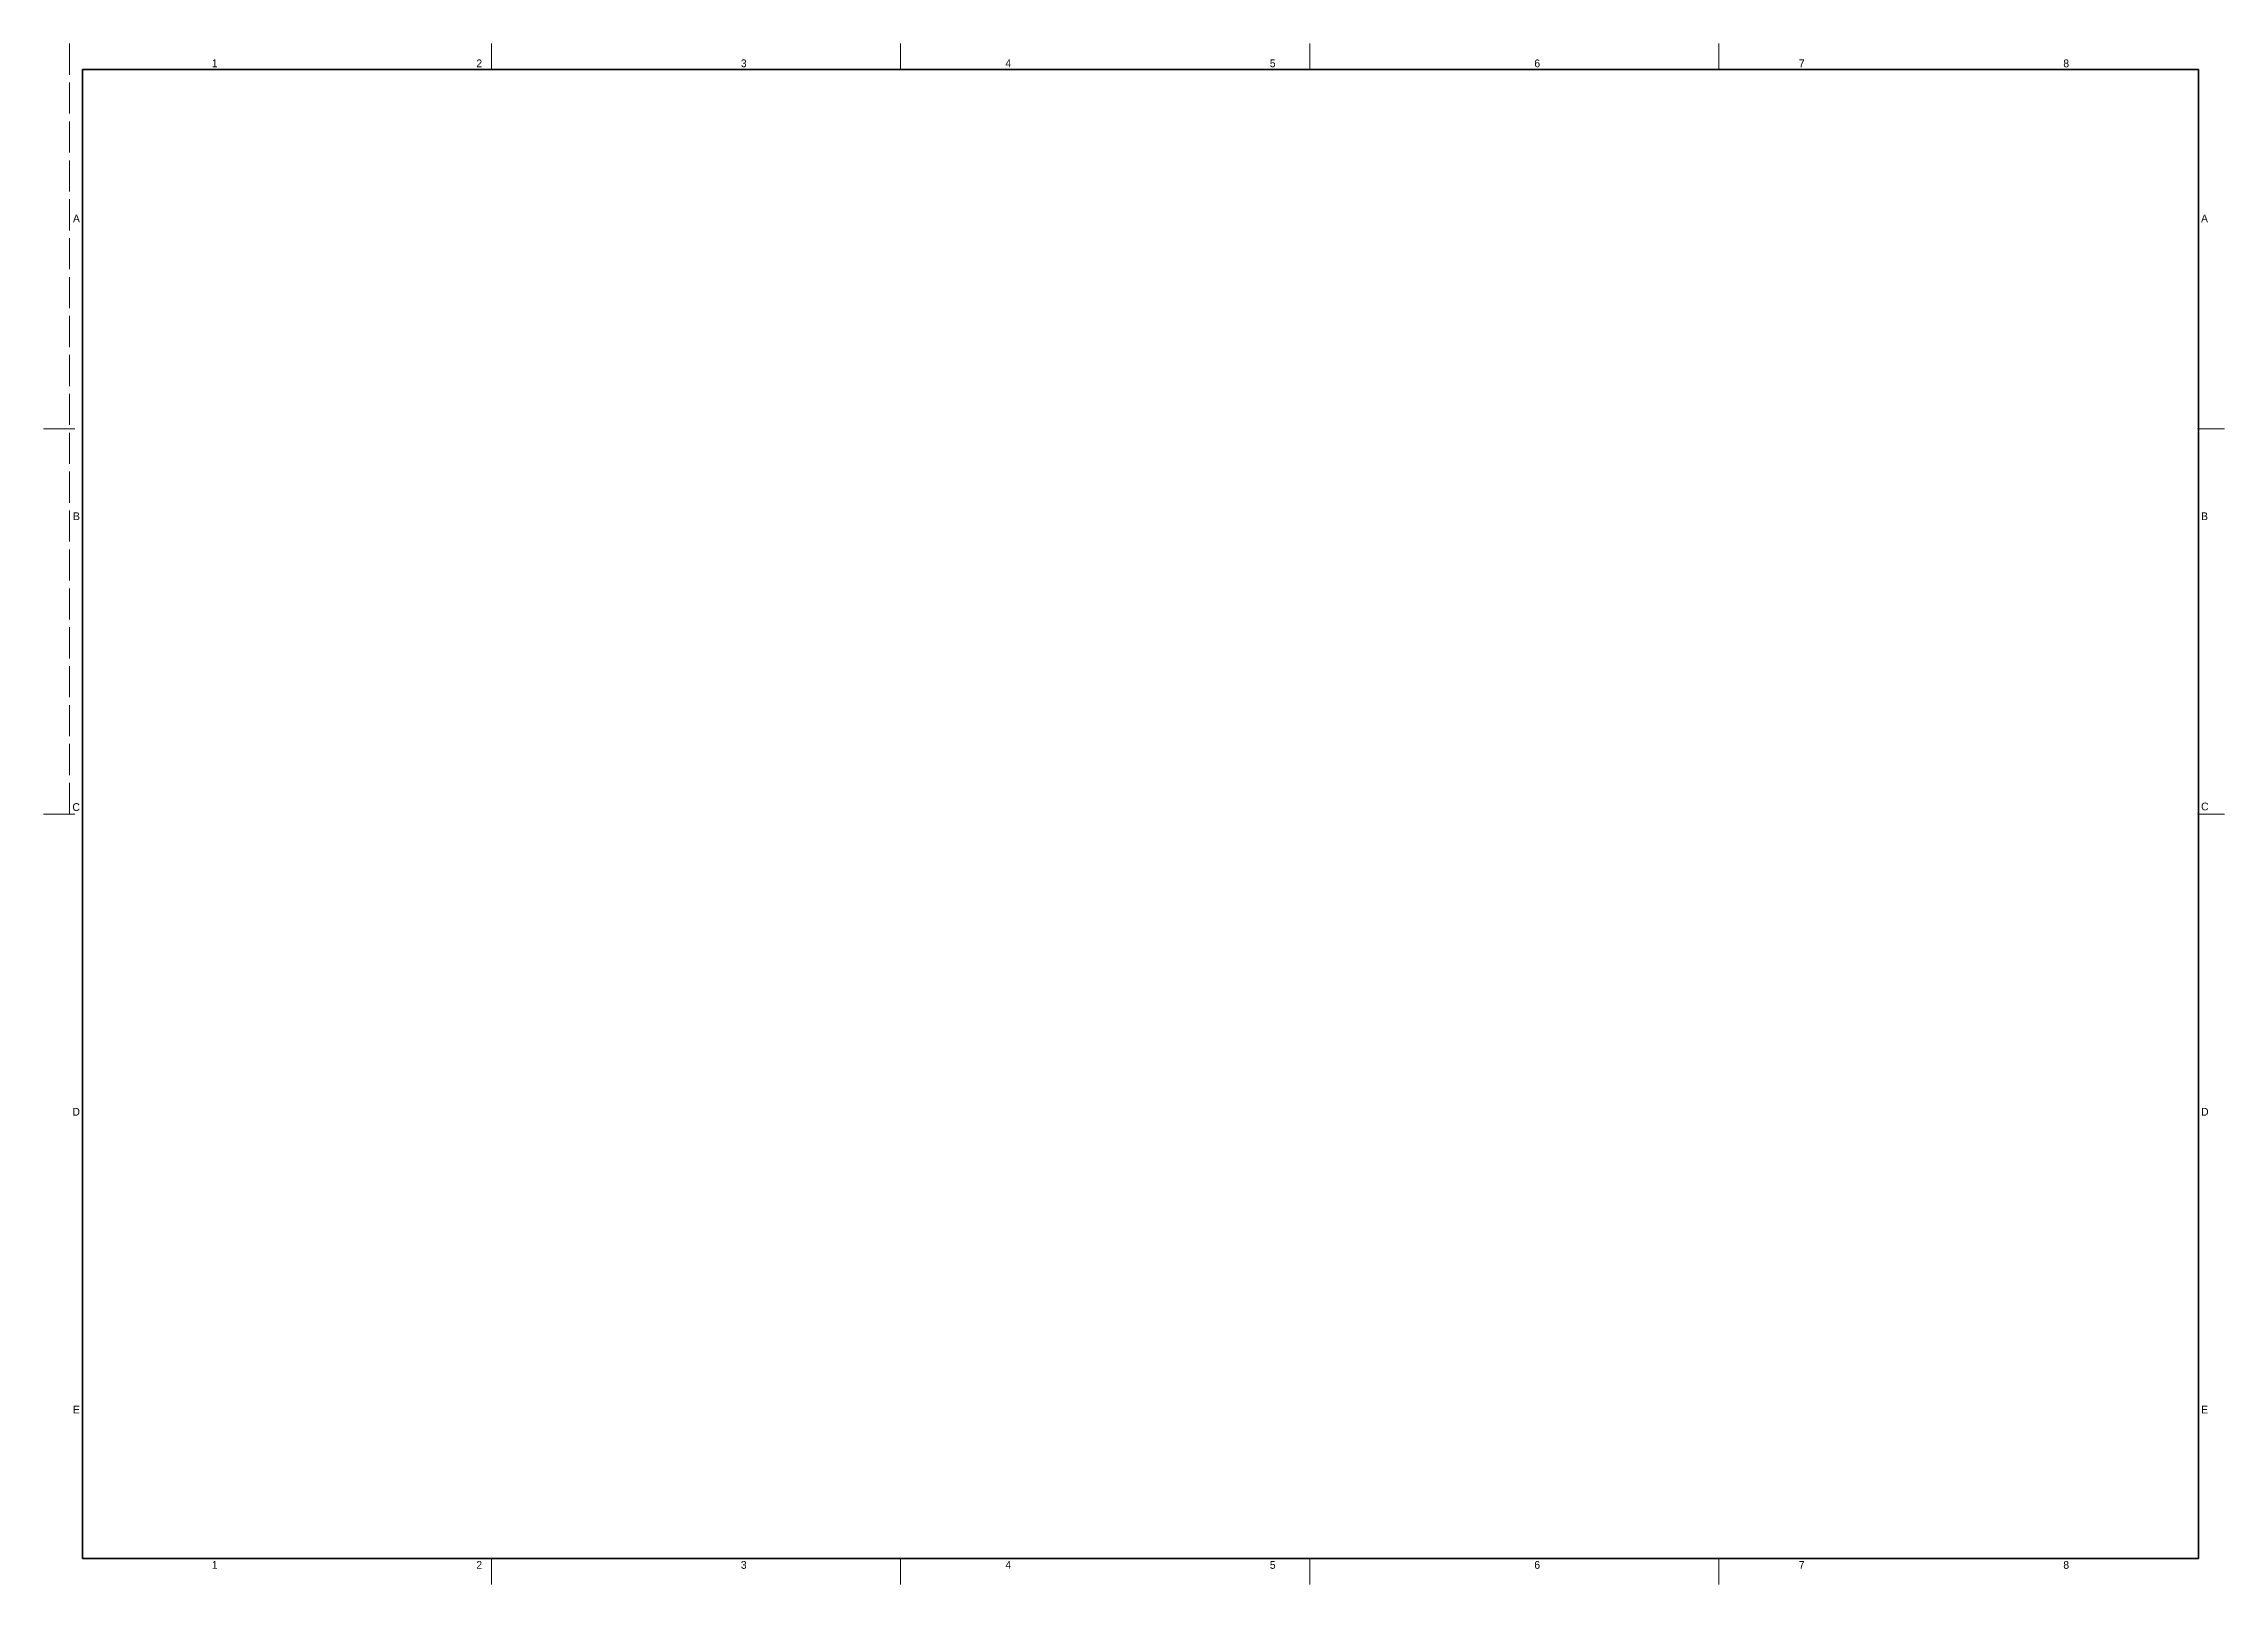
# Model space of a CAD drawing. Header units: millimetres. Extents: x 0 to 841, y 0 to 594.
import ezdxf
from ezdxf.enums import TextEntityAlignment as Align

# ---------------------------------------------------------------- set-up
doc = ezdxf.new("R2010")
doc.units = ezdxf.units.MM
doc.linetypes.add('ACAD_ISO02W100', pattern=[15, 12, -3])
doc.layers.add('ramka tabliczka', color=178, linetype='Continuous', lineweight=35, true_color=0x000000)
doc.styles.add('textstyle3', font='')
doc.styles.get('textstyle3').set_extended_font_data('Fira Sans Compressed')

msp = doc.modelspace()

# ---------------------------------------------------------------- linework, layer by layer
at = {"layer": 'ramka tabliczka', "linetype": 'ACAD_ISO02W100', "lineweight": 18}
for p, q in [((10, 594), (10, 297)), ((172.75, 594), (172.75, 584)), ((330.5, 594), (330.5, 584)), ((488.25, 594), (488.25, 584)), ((646, 594), (646, 584)), ((0, 445.5), (15, 445.5)), ((841, 445.5), (831, 445.5)), ((0, 297), (15, 297)), ((841, 297), (831, 297)), ((172.75, 0), (172.75, 10)), ((330.5, 0), (330.5, 10)), ((488.25, 0), (488.25, 10)), ((646, 0), (646, 10))]:
    msp.add_line(p, q, dxfattribs=at)
at = {"layer": 'ramka tabliczka', "flags": 128}
msp.add_lwpolyline([(15, 10), (831, 10), (831, 584), (15, 584)], close=True, dxfattribs=at)
at = {"layer": 'ramka tabliczka'}
for p in [(831, 445.5), (831, 297)]:
    msp.add_point(p, dxfattribs=at)

# ---------------------------------------------------------------- texts
at = {"layer": 'ramka tabliczka', "style": 'textstyle3'}
for s, p in [('1', (66, 584)), ('2', (168, 584)), ('3', (270, 584)), ('4', (372, 584)), ('5', (474, 584)), ('6', (576, 584)), ('7', (678, 584)), ('8', (780, 584))]:
    msp.add_text(s, height=3, dxfattribs=at).set_placement(p, align=Align.BOTTOM_CENTER)
for s, p in [('A', (14, 526.6)), ('B', (14, 411.8)), ('C', (13.99, 299.68)), ('D', (14, 182.2)), ('E', (14, 67.4))]:
    msp.add_text(s, height=3, dxfattribs=at).set_placement(p, align=Align.MIDDLE_RIGHT)
for s, p in [('A', (832, 526.6)), ('B', (832, 411.8)), ('C', (832.01, 299.9)), ('D', (832, 182.2)), ('E', (832, 67.4))]:
    msp.add_text(s, height=3, dxfattribs=at).set_placement(p, align=Align.MIDDLE_LEFT)
for s, p in [('1', (66, 9)), ('2', (168, 9)), ('3', (270, 9)), ('4', (372, 9)), ('5', (474, 9)), ('6', (576, 9)), ('7', (678, 9)), ('8', (780, 9))]:
    msp.add_text(s, height=3, dxfattribs=at).set_placement(p, align=Align.TOP_CENTER)

doc.saveas('drawing.dxf')
